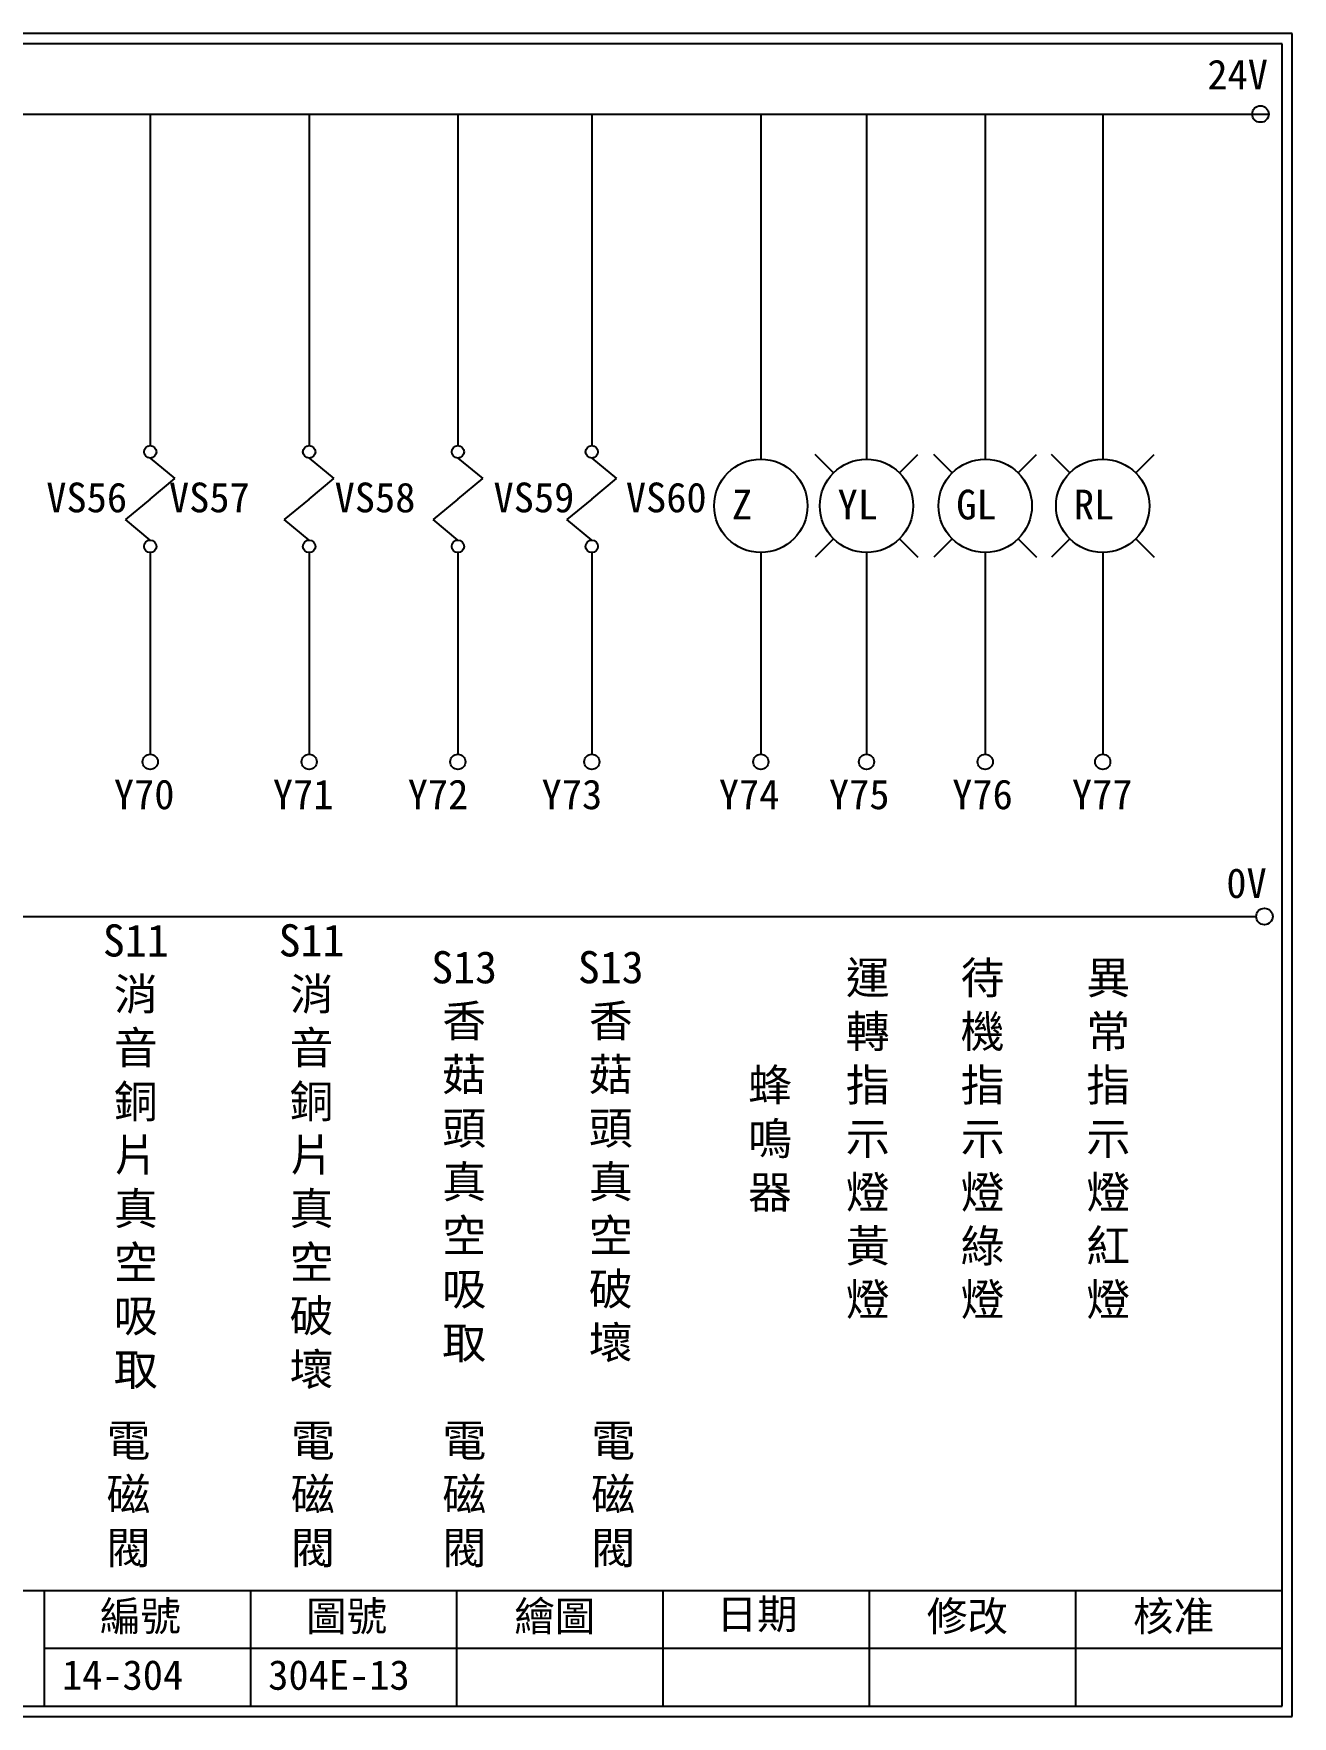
# Model space of a CAD drawing. Extents: x 926 to 1213, y 3 to 207.
# Drawn here: x 1060.2 to 1212.7, y 3 to 207 of the extents above; entities that cross this region are included whole.
import ezdxf

# ---------------------------------------------------------------- set-up
doc = ezdxf.new("R2010")
doc.units = 0
doc.layers.get('0').update_dxf_attribs({"linetype": 'CONTINUOUS'})
doc.layers.add('圖框層', color=7, linetype='CONTINUOUS')
doc.layers.add('標尺寸層', color=3, linetype='CONTINUOUS')
doc.styles.add('CNS', font='romanc.shx', dxfattribs={"bigfont": 'chineset.shx'})
doc.styles.add('STSL', font='kaiu.ttf')

msp = doc.modelspace()

# ---------------------------------------------------------------- linework, layer by layer
for centre in [(1208.88, 197.22), (1209.36, 99.96)]:
    msp.add_circle(centre, 1)
at = {"layer": '圖框層', "color": 7}
for p, q in [((1212.74, 206.97), (925.74, 206.97)), ((1212.74, 3), (1212.74, 206.97)), ((1211.49, 205.72), (926.99, 205.72)), ((1211.49, 4.25), (1211.49, 205.72)), ((926.99, 18.25), (1211.49, 18.25)), ((1061.49, 4.25), (1061.49, 18.25)), ((1086.49, 4.25), (1086.49, 18.25)), ((1111.49, 4.25), (1111.49, 18.25)), ((1136.49, 4.25), (1136.49, 18.25)), ((1161.49, 4.25), (1161.49, 18.25)), ((1186.49, 4.25), (1186.49, 18.25)), ((1061.49, 11.25), (1211.49, 11.25)), ((926.99, 4.25), (1211.49, 4.25)), ((925.74, 3), (1212.74, 3))]:
    msp.add_line(p, q, dxfattribs=at)
at = {"layer": '標尺寸層', "color": 7}
for p, q in [((930.28, 197.22), (1209.88, 197.22)), ((1074.31, 197.22), (1074.31, 157.03)), ((1093.57, 197.22), (1093.57, 157.03)), ((1111.6, 197.22), (1111.6, 157.03)), ((1127.83, 197.22), (1127.83, 157.03)), ((1148.32, 197.22), (1148.32, 155.39)), ((1161.13, 197.22), (1161.13, 155.39)), ((1175.52, 197.22), (1175.52, 155.39)), ((1189.76, 197.22), (1189.76, 155.39)), ((1074.31, 155.53), (1077.31, 153.04)), ((1093.57, 155.53), (1096.57, 153.04)), ((1111.6, 155.53), (1114.61, 153.04)), ((1127.83, 155.53), (1130.83, 153.04)), ((1074.31, 150.55), (1077.31, 153.04)), ((1093.57, 150.55), (1096.57, 153.04)), ((1111.6, 150.55), (1114.61, 153.04)), ((1127.83, 150.55), (1130.83, 153.04)), ((1074.31, 150.55), (1071.3, 148.06)), ((1093.57, 150.55), (1090.56, 148.06)), ((1111.6, 150.55), (1108.6, 148.06)), ((1127.83, 150.55), (1124.82, 148.06)), ((1074.31, 145.57), (1071.3, 148.06)), ((1093.57, 145.57), (1090.56, 148.06)), ((1111.6, 145.57), (1108.6, 148.06)), ((1127.83, 145.57), (1124.82, 148.06)), ((1074.31, 144.07), (1074.31, 119.62)), ((1093.57, 144.07), (1093.57, 119.62)), ((1111.6, 144.07), (1111.6, 119.62)), ((1127.83, 144.07), (1127.83, 119.62)), ((1148.32, 144.07), (1148.32, 119.62)), ((1161.13, 144.07), (1161.13, 119.62)), ((1175.52, 144.07), (1175.52, 119.62)), ((1189.76, 144.07), (1189.76, 119.62)), ((930.49, 99.96), (1208.36, 99.96))]:
    msp.add_line(p, q, dxfattribs=at)
at = {"layer": '標尺寸層'}
for p, q in [((1157.13, 153.73), (1154.91, 155.95)), ((1165.14, 153.73), (1167.36, 155.95)), ((1171.52, 153.73), (1169.3, 155.95)), ((1179.53, 153.73), (1181.75, 155.95)), ((1185.76, 153.73), (1183.54, 155.95)), ((1193.77, 153.73), (1195.99, 155.95)), ((1157.13, 145.73), (1154.91, 143.5)), ((1165.14, 145.73), (1167.36, 143.5)), ((1171.52, 145.73), (1169.3, 143.5)), ((1179.53, 145.73), (1181.75, 143.5)), ((1185.76, 145.73), (1183.54, 143.5)), ((1193.77, 145.73), (1195.99, 143.5))]:
    msp.add_line(p, q, dxfattribs=at)
at = {"layer": '標尺寸層', "color": 7}
for centre, radius in [((1074.31, 156.28), 0.751), ((1093.57, 156.28), 0.751), ((1111.6, 156.28), 0.751), ((1127.83, 156.28), 0.751), ((1148.32, 149.73), 5.66), ((1161.13, 149.73), 5.66), ((1175.52, 149.73), 5.66), ((1189.76, 149.73), 5.66), ((1074.31, 144.82), 0.751), ((1093.57, 144.82), 0.751), ((1111.6, 144.82), 0.751), ((1127.83, 144.82), 0.751), ((1074.31, 118.7), 0.92), ((1093.57, 118.7), 0.92), ((1111.6, 118.7), 0.92), ((1127.83, 118.7), 0.92), ((1148.32, 118.7), 0.92), ((1161.13, 118.7), 0.92), ((1175.52, 118.7), 0.92), ((1189.76, 118.7), 0.92)]:
    msp.add_circle(centre, radius, dxfattribs=at)

# ---------------------------------------------------------------- texts
at = {"layer": '圖框層', "color": 4, "style": 'STSL'}
for s, p in [('24V', (1202.44, 200.22)), ('VS56', (1061.71, 148.95)), ('VS57', (1076.58, 148.95)), ('VS58', (1096.66, 148.95)), ('VS59', (1115.92, 148.95)), ('VS60', (1131.96, 148.95)), ('Z', (1144.81, 148.09)), ('YL', (1157.62, 148.09)), ('GL', (1172.01, 148.09)), ('RL', (1186.26, 148.09)), ('Y70', (1069.9, 112.96)), ('Y71', (1089.17, 112.96)), ('Y72', (1105.52, 112.96)), ('Y73', (1121.74, 112.96)), ('Y74', (1143.23, 112.96)), ('Y75', (1156.57, 112.96)), ('Y76', (1171.51, 112.96)), ('Y77', (1186.02, 112.96)), ('0V', (1204.74, 102.2)), ('編號', (1068.21, 13.34)), ('圖號', (1093.21, 13.34)), ('繪圖', (1118.44, 13.34)), ('日期', (1142.96, 13.59)), ('修改', (1168.44, 13.34)), ('核准', (1193.44, 13.34)), ('14-304', (1063.61, 6.22)), ('304E-13', (1088.61, 6.22))]:
    msp.add_text(s, height=3.6, dxfattribs=at).set_placement(p)
at = {"layer": '標尺寸層', "color": 7, "char_height": 3.9, "attachment_point": 5, "style": 'CNS'}
for s, insert, width in [('{\\fDFKai-SB|b0|i0|c136|p65;S11消音銅片真空吸取}', (1072.56, 70.84), 4.9608), ('{\\fDFKai-SB|b0|i0|c136|p65;S11消音銅片真空破壞}', (1093.86, 70.84), 4.9608), ('{\\fDFKai-SB|b0|i0|c136|p65;S13香菇頭真空吸取}', (1112.36, 70.84), 4.9608), ('{\\fDFKai-SB|b0|i0|c136|p65;S13香菇頭真空破壞}', (1130.13, 70.84), 4.9608), ('{\\fDFKai-SB|b0|i0|c136|p65;運轉指示燈黃燈}', (1161.28, 72.82), 2.8481), ('{\\fDFKai-SB|b0|i0|c136|p65;待機指示燈綠燈}', (1175.2, 72.82), 2.8481), ('{\\fDFKai-SB|b0|i0|c136|p65;異常指示燈紅燈}', (1190.43, 72.82), 2.8481), ('{\\fDFKai-SB|b0|i0|c136|p65;蜂鳴器}', (1149.44, 72.82), 2.8481), ('{\\fDFKai-SB|b0|i0|c136|p65;電磁閥}', (1071.67, 29.71), 2.8481), ('{\\fDFKai-SB|b0|i0|c136|p65;電磁閥}', (1094.02, 29.71), 2.8481), ('{\\fDFKai-SB|b0|i0|c136|p65;電磁閥}', (1112.38, 29.71), 2.8481), ('{\\fDFKai-SB|b0|i0|c136|p65;電磁閥}', (1130.42, 29.71), 2.8481)]:
    msp.add_mtext(s, dxfattribs=dict(at, insert=insert, width=width))

doc.saveas('drawing.dxf')
